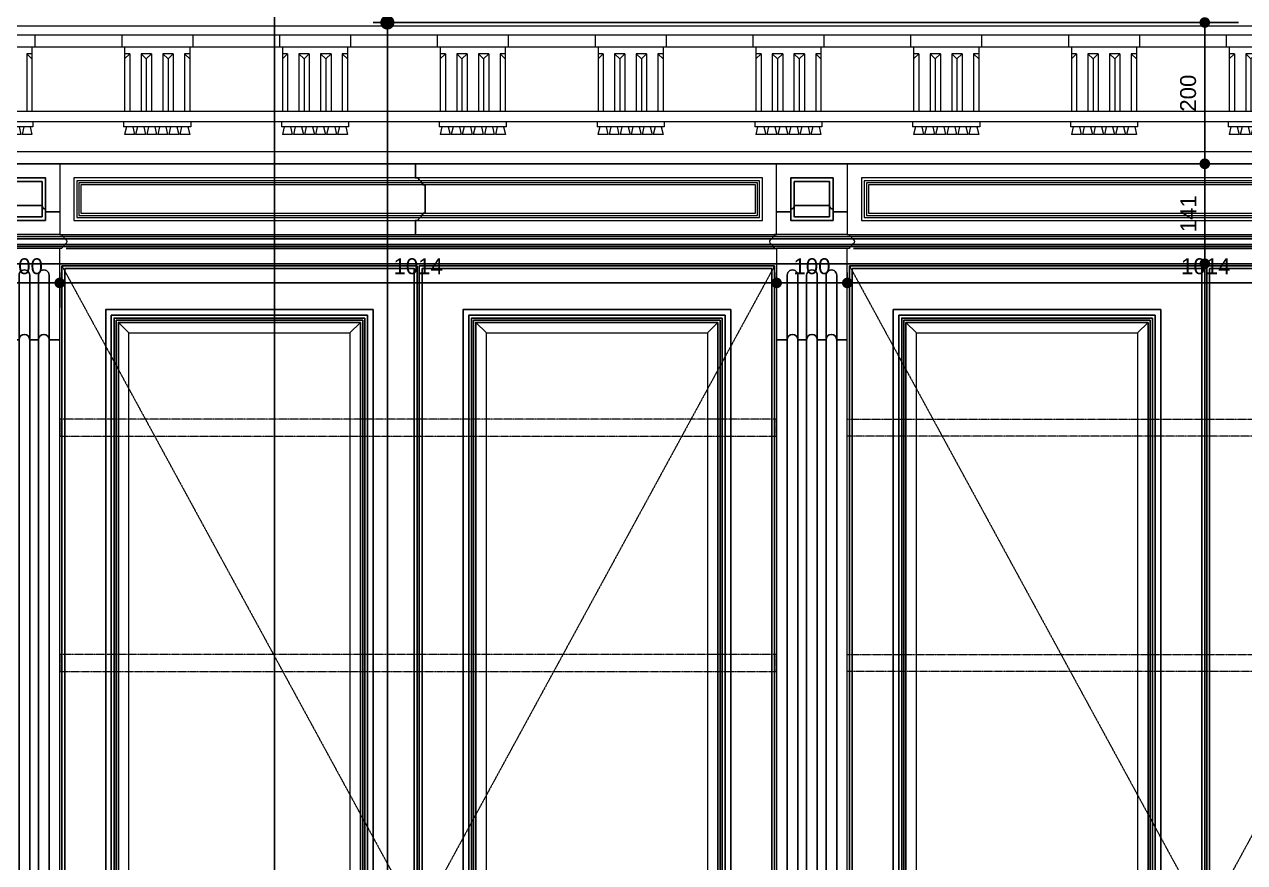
# Model space of a CAD drawing. Header units: inches. Extents: x 274057 to 444617, y 485849 to 635630.
# Drawn here: x 345899 to 347626, y 518310 to 519497 of the extents above; entities that cross this region are included whole.
import ezdxf

# ---------------------------------------------------------------- set-up
doc = ezdxf.new("R2010")
doc.units = ezdxf.units.IN
doc.header["$MEASUREMENT"] = 0
doc.linetypes.add('HIDDEN', pattern=[0.375, 0.25, -0.125])
for name, color, linetype in [('CQ Grg Gypsum', 41, 'Continuous'), ('CQ PANEL DIMENSION', 1, 'Continuous'), ('WOOD', 23, 'Continuous'), ('WOOD 01', 34, 'Continuous'), ('WOOD 02', 32, 'Continuous'), ('Wood SECT', 1, 'Continuous')]:
    doc.layers.add(name, color=color, linetype=linetype)
for name, color, linetype, lineweight in [('CQ gypsum 2', 42, 'Continuous', 0), ('Glass', 4, 'Continuous', 0), ('WOOD-HID', 8, 'HIDDEN', 18)]:
    doc.layers.add(name, color=color, linetype=linetype, lineweight=lineweight)
doc.styles.get("Standard").update_dxf_attribs({"font": 'arial.ttf'})
doc.dimstyles.new('chester 15', dxfattribs={"dimscale": 0.15, "dimtxt": 150, "dimasz": 100, "dimexe": 100, "dimexo": 0, "dimgap": 80, "dimtad": 1, "dimdec": 0, "dimzin": 0, "dimdsep": 46, "dimtxsty": 'Standard', "dimblk": 'DOT', "dimcen": 100, "dimclrd": 1, "dimclre": 1, "dimclrt": 3, "dimadec": 0, "dimazin": 0, "dimtfac": 1, "dimtdec": 0, "dimtofl": 0, "dimtmove": 0, "dimatfit": 3, "dimfxl": 1, "dimtolj": 1, "dimtzin": 0, "dimlwd": -1, "dimarcsym": 0})
doc.dimstyles.new('CQ 20', dxfattribs={"dimscale": 0.2, "dimtxt": 150, "dimasz": 100, "dimexe": 100, "dimexo": 20, "dimgap": 80, "dimtad": 1, "dimdec": 0, "dimzin": 0, "dimdsep": 46, "dimtxsty": 'Standard', "dimblk": 'DOT', "dimcen": 100, "dimclrd": 1, "dimclre": 1, "dimclrt": 3, "dimadec": 0, "dimazin": 0, "dimtfac": 1, "dimtdec": 0, "dimtofl": 0, "dimtmove": 0, "dimatfit": 3, "dimfxl": 1, "dimtolj": 1, "dimtzin": 0, "dimlwd": -1, "dimarcsym": 0})

# ---------------------------------------------------------------- blocks, each defined once
blk = doc.blocks.new('A$C11B46C9D')
at = {"layer": 'CQ gypsum 2', "lineweight": 0}
for p, q in [((-0.0001620324910618365, 194.6588426323142), (223.2751500969171, 194.6588426323142)), ((-0.0001620324910618365, 182.0479222272988), (223.2751500969171, 182.0479222272988)), ((61.40054880309617, 182.0479222272988), (61.40054880309617, 165.2333616929245)), ((161.8744392613298, 182.0479222272988), (223.2751500969753, 182.0479222272988)), ((161.8744392613298, 182.0479222272988), (161.8744392613298, 165.2333616928663)), ((-0.0001620324910618365, 165.2333616928663), (223.2751500969171, 165.2333616928663)), ((65.58696090563899, 165.2333616929245), (65.58696090563899, 74.14751840918325)), ((65.58696090563899, 155.4248680452001), (72.95504620618885, 155.4248680452001)), ((65.58696090563899, 148.4475145412725), (72.95504620618885, 155.4248680452001)), ((72.95504620618885, 155.4248680452001), (72.95504620618885, 74.14751840918325)), ((88.91923102218425, 155.4248680452001), (88.91923102218425, 74.14751840918325)), ((88.91923102218425, 155.4248680452001), (96.28731632273411, 148.4475145412725)), ((88.91923102218425, 155.4248680452001), (103.655401623284, 155.4248680452001)), ((96.28731632273411, 148.4475145412725), (103.655401623284, 155.4248680452001)), ((103.655401623284, 155.4248680452001), (103.655401623284, 74.14751840918325)), ((119.6195864402107, 155.4248680452001), (119.6195864402107, 74.14751840918325)), ((119.6195864402107, 155.4248680452001), (134.3557570413104, 155.4248680452001)), ((119.6195864402107, 155.4248680452001), (126.9876717407606, 148.4475145412725)), ((126.9876717407606, 148.4475145412725), (134.3557570413104, 155.4248680452001)), ((134.3557570413104, 155.4248680452001), (134.3557570413104, 74.14751840918325)), ((150.3199418582371, 155.4248680452001), (150.3199418582371, 74.14751840918325)), ((150.3199418582371, 155.4248680452001), (157.688027158787, 148.4475145412725)), ((150.3199418582371, 155.4248680452001), (157.688027158787, 155.4248680452001)), ((157.6880271588452, 165.2333616929245), (157.688027158787, 74.14751840918325)), ((161.8744392613298, 165.2333616928663), (223.2751500969753, 165.2333616928663)), ((96.28731632273411, 148.4475145412725), (96.28731632273411, 74.14751840918325)), ((126.9876717407606, 148.4475145412725), (126.9876717408188, 74.14751840918325)), ((-0.0001620324910618365, 74.14751840912504), (223.2751500969171, 74.14751840912504)), ((-0.0001620324910618365, 59.35070513532264), (223.2751500969171, 59.35070513532264)), ((64.19149020448094, 59.35070513532264), (64.19149020448094, 52.42917045735521)), ((64.19149020448094, 52.42917045735521), (159.0834978590137, 52.42917045735521)), ((68.09880816604709, 52.42917045735521), (65.53114207688486, 41.26540485181613)), ((77.02982065215474, 52.42917045735521), (79.59748674131697, 41.26540485181613)), ((83.72808001603698, 52.42917045735521), (81.16041392687475, 41.26540485181613)), ((92.65909250028199, 52.42917045735521), (95.22675859037554, 41.26540485181613)), ((99.35735186509555, 52.42917045735521), (96.78968577593332, 41.26540485181613)), ((108.2883643493406, 52.42917045735521), (110.8560304385028, 41.26540485181613)), ((114.9866237132228, 52.42917045735521), (112.4189576240606, 41.26540485181613)), ((123.9176361983991, 52.42917045735521), (126.4853022884927, 41.26540485181613)), ((130.6158955622814, 52.42917045735521), (128.0482294731191, 41.26540485181613)), ((139.546908048389, 52.42917045735521), (142.1145741375512, 41.26540485181613)), ((146.2451674113399, 52.42917045735521), (143.6775013221777, 41.26540485181613)), ((155.1761798974476, 52.42917045735521), (157.7438459866098, 41.26540485181613)), ((159.0834978590137, 59.35070513532264), (159.0834978590137, 52.42917045735521)), ((65.53114207688486, 41.26540485181613), (79.59748674131697, 41.26540485181613)), ((81.16041392687475, 41.26540485181613), (95.22675859037554, 41.26540485181613)), ((96.78968577593332, 41.26540485181613), (110.8560304385028, 41.26540485181613)), ((112.4189576240606, 41.26540485181613), (126.4853022884927, 41.26540485181613)), ((128.0482294731191, 41.26540485181613), (142.1145741375512, 41.26540485181613)), ((143.6775013221777, 41.26540485181613), (157.7438459866098, 41.26540485181613)), ((-0.0001620324910618365, 16.74554898560746), (223.2751500969171, 16.74554898560746)), ((-0.0001620324328541756, -9.942281758412719e-05), (223.2751500969753, -9.942281758412719e-05))]:
    blk.add_line(p, q, dxfattribs=at)
at = {"layer": 'CQ gypsum 2', "lineweight": 0, "ltscale": 100}
for p, q in [((61.40054880309617, 182.0479222272988), (161.8744392613298, 182.0479222272988)), ((-0.0001620324910618365, 165.2333616928663), (61.40054880309617, 165.2333616928663))]:
    blk.add_line(p, q, dxfattribs=at)
blk = doc.blocks.new('cornice002.A')
at = {"layer": 'CQ Grg Gypsum', "xscale": -1, "rotation": 359.9999999999987}
for p in [(350539.5269380345, 523348.9190911356, -8.981819008733589e-08), (350762.8022501639, 523348.9190911357, -8.981819008733589e-08), (350986.0775622933, 523348.9190911356, -8.981819008733594e-08), (351209.3528744228, 523348.9190911356, -8.9818190087336e-08), (351432.6281865521, 523348.9190911357, -8.9818190087336e-08), (351655.9034986816, 523348.9190911358, -8.9818190087336e-08), (351879.178810811, 523348.9190911357, -8.9818190087336e-08), (352102.4541229404, 523348.9190911357, -8.9818190087336e-08), (352325.7294350698, 523348.9190911356, -8.9818190087336e-08)]:
    blk.add_blockref('A$C11B46C9D', p, dxfattribs=at)
blk = doc.blocks.new('_Dot')
at = {"color": 0, "linetype": 'ByBlock', "lineweight": -2}
blk.add_line((-0.5, 0), (-1, 0), dxfattribs=at)
at = {"color": 0, "linetype": 'ByBlock', "const_width": 0.5}
blk.add_lwpolyline([(-0.25, 0, 1), (0.25, 0, 1)], format="xyb", close=True, dxfattribs=at)
blk = doc.blocks.new('*D282')
at = {"layer": 'CQ PANEL DIMENSION', "color": 1, "lineweight": -2, "transparency": 16777216}
for p, q in [((347613.291099291, 519499.2839337786), (346392.8497915849, 519499.2839337786)), ((346674.3535546979, 516399.2839683149), (346392.8497915849, 516399.2839683149))]:
    blk.add_line(p, q, dxfattribs=at)
at = {"layer": 'CQ PANEL DIMENSION', "color": 1, "transparency": 16777216}
blk.add_line((346412.8497915849, 519479.2839337786), (346412.8497915849, 516419.2839683149), dxfattribs=at)
at = {"layer": 'Defpoints', "color": 0, "transparency": 16777216}
for p in [(347617.291099291, 519499.2839337786, -1.201643152447252e-07), (346412.8497915849, 516399.2839683149), (346678.3535546979, 516399.2839683149, 0.0001389208850455272)]:
    blk.add_point(p, dxfattribs=at)
at = {"layer": 'CQ PANEL DIMENSION', "color": 1, "transparency": 16777216, "xscale": 20, "yscale": 20, "zscale": 20}
for p, rotation in [((346412.8497915849, 519499.2839337786), 90), ((346412.8497915849, 516399.2839683149), 270)]:
    blk.add_blockref('_Dot', p, dxfattribs=dict(at, rotation=rotation))
at = {"layer": 'CQ PANEL DIMENSION', "color": 3, "transparency": 16777216, "insert": (346381.5223700298, 517949.2839510466), "char_height": 30, "attachment_point": 5, "rotation": 90}
blk.add_mtext('\\A1;3100', dxfattribs=at)
blk = doc.blocks.new('*D283')
at = {"layer": 'CQ PANEL DIMENSION', "color": 1, "lineweight": -2, "transparency": 16777216}
for p, q in [((346321.8977609777, 519909.2839683276), (346232.9391112331, 519909.2839683276)), ((346321.897760978, 516399.2839683148), (346232.9391112331, 516399.2839683148))]:
    blk.add_line(p, q, dxfattribs=at)
at = {"layer": 'CQ PANEL DIMENSION', "color": 1, "transparency": 16777216}
blk.add_line((346252.9391112331, 519889.2839683276), (346252.9391112331, 516419.2839683148), dxfattribs=at)
at = {"layer": 'Defpoints', "color": 0, "transparency": 16777216}
for p in [(346325.8977609777, 519909.2839683276, 0.001451770151264218), (346252.9391112331, 516399.2839683148), (346325.897760978, 516399.2839683148, -3.133333870597443e-05)]:
    blk.add_point(p, dxfattribs=at)
at = {"layer": 'CQ PANEL DIMENSION', "color": 1, "transparency": 16777216, "xscale": 20, "yscale": 20, "zscale": 20}
for p, rotation in [((346252.9391112331, 519909.2839683276), 90), ((346252.9391112331, 516399.2839683148), 270)]:
    blk.add_blockref('_Dot', p, dxfattribs=dict(at, rotation=rotation))
at = {"layer": 'CQ PANEL DIMENSION', "color": 3, "transparency": 16777216, "insert": (346221.611689678, 518154.283968321), "char_height": 30, "attachment_point": 5, "rotation": 90}
blk.add_mtext('\\A1;3510', dxfattribs=at)
blk = doc.blocks.new('*D390')
at = {"layer": 'CQ PANEL DIMENSION', "color": 1, "lineweight": -2, "transparency": 16777216}
for p, q in [((347617.2910992912, 519499.2839337511), (347554.4559606337, 519499.2839337511)), ((347617.2910992912, 519299.2843366177), (347554.4559606337, 519299.2843366177))]:
    blk.add_line(p, q, dxfattribs=at)
at = {"layer": 'CQ PANEL DIMENSION', "color": 1, "transparency": 16777216}
blk.add_line((347569.4559606337, 519484.2839337511), (347569.4559606337, 519314.2843366177), dxfattribs=at)
at = {"layer": 'Defpoints', "color": 0, "transparency": 16777216}
for p in [(347617.2910992912, 519499.2839337511, -1.201643152447252e-07), (347569.4559606337, 519299.2843366177), (347617.2910992912, 519299.2843366177, -1.283666717956378e-07)]:
    blk.add_point(p, dxfattribs=at)
at = {"layer": 'CQ PANEL DIMENSION', "color": 1, "transparency": 16777216, "xscale": 15, "yscale": 15, "zscale": 15}
for p, rotation in [((347569.4559606337, 519499.2839337511), 90), ((347569.4559606337, 519299.2843366177), 270)]:
    blk.add_blockref('_Dot', p, dxfattribs=dict(at, rotation=rotation))
at = {"layer": 'CQ PANEL DIMENSION', "color": 3, "transparency": 16777216, "insert": (347545.9680684101, 519399.2841351843), "char_height": 22.5, "attachment_point": 5, "rotation": 90}
blk.add_mtext('\\A1;200', dxfattribs=at)
blk = doc.blocks.new('pilaster wardrobe')
at = {"layer": 'WOOD 01', "lineweight": 0, "ltscale": 500, "elevation": 3.731425911869324e-08}
blk.add_lwpolyline([(3349.080012781526, -6047.522935493394), (3449.080012781526, -6047.522935493394), (3449.080012781526, -5947.522935493394), (3349.080012781526, -5947.522935493394)], close=True, dxfattribs=at)
at = {"layer": 'WOOD 01', "lineweight": 0, "ltscale": 500, "elevation": 5.621709576336568e-07}
for points in [[(3349.080012781467, -6047.522935493394), (3346.080012781467, -6047.522935493394, -0.4142135623730951), (3343.080012781467, -6050.522935493394), (3343.080012781467, -6053.522935493394, 1), (3343.080012781467, -6061.522935493394), (3343.080012781467, -6064.522935493394, -0.4142135623730951), (3346.080012781467, -6067.522935493394), (3349.080012781467, -6067.522935493394)], [(3449.080012781584, -6047.522935493394), (3452.080012781584, -6047.522935493394, 0.4142135623730951), (3455.080012781584, -6050.522935493394), (3455.080012781584, -6053.522935493394, -1), (3455.080012781584, -6061.522935493394), (3455.080012781584, -6064.522935493394, 0.4142135623730951), (3452.080012781584, -6067.522935493394), (3449.080012781584, -6067.522935493394)]]:
    blk.add_lwpolyline(points, format="xyb", dxfattribs=at)
at = {"layer": 'WOOD 01', "lineweight": 0, "ltscale": 500, "elevation": 3.731425911869324e-08}
blk.add_lwpolyline([(3349.081916897136, -7847.522903539164), (3349.080012781584, -6067.522935493394), (3449.080012781584, -6067.522935493394), (3449.081916897136, -7847.522903539164), (3349.081916897136, -7847.522903539164)], dxfattribs=at)
at = {"layer": 'WOOD 02', "color": 8, "ltscale": 100}
for p, q in [((3343.080012781584, -6050.522935493394, 5.621709576336568e-07), (3455.080012781584, -6050.522935493394, 5.621709576336568e-07)), ((3343.080012781584, -6053.522935493394, 5.621709576336568e-07), (3455.080012781584, -6053.522935493394, 5.621709576336568e-07)), ((3343.080012781584, -6061.522935493394, 5.621709576336568e-07), (3455.080012781584, -6061.522935493394, 5.621709576336568e-07)), ((3343.080012781584, -6064.522935493394, 5.621709576336568e-07), (3455.080012781584, -6064.522935493394, 5.621709576336568e-07))]:
    blk.add_line(p, q, dxfattribs=at)
at = {"layer": 'WOOD 02', "color": 8, "ltscale": 100, "elevation": 3.731425911869324e-08}
for points in [[(3369.080012781526, -6027.522935493394), (3429.080012781526, -6027.522935493394), (3429.080012781526, -5967.522935493394), (3369.080012781526, -5967.522935493394)], [(3374.080012781526, -6022.522935493394), (3424.080012781526, -6022.522935493394), (3424.080012781526, -5972.522935493394), (3374.080012781526, -5972.522935493394)]]:
    blk.add_lwpolyline(points, close=True, dxfattribs=at)
for points in [[(3364.08051467276, -6105.022935709138), (3364.080037506857, -7820.022903539142, 0.9999999999999999), (3379.080037506886, -7820.022903539157), (3379.079560340983, -6105.022935709138, 1.000000028769451)], [(3391.580514672789, -6105.022935709138), (3391.580037506886, -7820.022903539142, 0.9999999999999999), (3406.580037506915, -7820.022903539157), (3406.579560341012, -6105.022935709138, 1.000000028769451)], [(3419.080514672847, -6105.022935709174), (3419.080037506944, -7820.022903539179, 0.9999999999999999), (3434.080037506973, -7820.022903539193), (3434.079560341071, -6105.022935709174, 1.000000028769451)]]:
    blk.add_lwpolyline(points, format="xyb", close=True, dxfattribs=at)
at = {"layer": 'Wood SECT', "elevation": 3.731425911869324e-08}
for points in [[(3449.080012781526, -6015.559531667357), (3429.080012781526, -6015.559531667357), (3429.080012781526, -6011.559531667357, -0.414213562373095), (3424.080012781526, -6006.559531667357), (3399.080012781526, -6006.559531667357), (3374.080012781526, -6006.559531667357, -0.414213562373095), (3369.080012781526, -6011.559531667357), (3369.080012781526, -6015.559531667357), (3349.080012781526, -6015.559531667357)], [(3349.081832476621, -6196.361488754384), (3364.081916894109, -6196.361488754384, -1), (3379.081916894138, -6196.361488754384), (3391.581916894138, -6196.361488754384, -1), (3406.581916894167, -6196.361488754384), (3419.081916894196, -6196.361488754384, -1), (3434.081916894225, -6196.361488754384), (3449.081832476621, -6196.361488754384)]]:
    blk.add_lwpolyline(points, format="xyb", dxfattribs=at)
blk = doc.blocks.new('FF-15 Cabinet elev A Rev')
for p, q in [((330160.5579828129, 510902.7440447184, 0.005557954751523937), (334443.9855032373, 510902.7425364703, 0.02950532544229402)), ((336218.0544687112, 510902.7440447184, 0.005557954751523937), (334089.3053997143, 510902.7425364703, 0.02950532544229402))]:
    blk.add_line(p, q)
at = {"layer": 'Glass'}
for p, q in [((334187.3056142398, 510804.7426021771, 0.01753164009660914), (334172.3056142398, 510819.7426021771, 0.01753164009660914)), ((334499.9943904019, 510804.7426021771, 0.01753164009660914), (334514.9943904019, 510819.7426021771, 0.01753164009660914)), ((334692.9930976619, 510804.7426021771, 0.01753164009660914), (334677.9930976619, 510819.7426021771, 0.01753164009660914)), ((335005.681873824, 510804.7426021771, 0.01753164009660914), (335020.681873824, 510819.7426021771, 0.01753164009660914)), ((335301.6779946016, 510804.7426021771, 0.01753164009660914), (335286.6779946016, 510819.7426021771, 0.01753164009660914)), ((335614.3667707636, 510804.7426021771, 0.01753164009660914), (335629.3667707636, 510819.7426021771, 0.01753164009660914))]:
    blk.add_line(p, q, dxfattribs=at)
at = {"layer": 'Glass', "elevation": 0.01753164009660914}
for points in [[(334187.3056142398, 510804.7426021771), (334499.9943904019, 510804.7426021771), (334499.9943904019, 509142.0992369155), (334187.3056142398, 509142.0992369155)], [(334692.9930976619, 510804.7426021771), (335005.681873824, 510804.7426021771), (335005.681873824, 509142.0992369155), (334692.9930976619, 509142.0992369155)], [(335301.6779946016, 510804.7426021771), (335614.3667707636, 510804.7426021771), (335614.3667707636, 509142.0992369155), (335301.6779946016, 509142.0992369155)]]:
    blk.add_lwpolyline(points, close=True, dxfattribs=at)
at = {"layer": 'WOOD', "color": 8}
for p, q in [((335097.6826349933, 510941.0715830047, 0.01753216494584068), (334095.3049765389, 510941.0715830047, 0.01753216494584068)), ((335097.6826349933, 510938.0716256849, 0.01753216494584068), (334095.3049765389, 510938.0716256849, 0.01753216494584068)), ((336212.0587000582, 510941.0715830047, 0.01753216494584068), (335209.6810416037, 510941.0715830047, 0.01753216494584068)), ((336212.0587000582, 510938.0716256849, 0.01753216494584068), (335209.6810416037, 510938.0716256849, 0.01753216494584068)), ((335097.6826349933, 510930.0717394983, 0.01753216494584068), (334095.3049765389, 510930.0717394983, 0.01753216494584068)), ((335097.6826349933, 510927.0717821785, 0.01753216494584068), (334095.3049765389, 510927.0717821785, 0.01753216494584068)), ((336212.0587000582, 510930.0717394983, 0.01753216494584068), (335209.6810416037, 510930.0717394983, 0.01753216494584068)), ((336212.0587000582, 510927.0717821785, 0.01753216494584068), (335209.6810416037, 510927.0717821785, 0.01753216494584068))]:
    blk.add_line(p, q, dxfattribs=at)
at = {"layer": 'WOOD', "color": 8, "lineweight": 0, "elevation": 0.1123269526167327}
for points in [[(335079.6826065399, 511020.2380232967), (334113.3050049923, 511020.2431173788), (334113.3050049923, 510968.0740304596), (335079.68260654, 510968.0689363778)], [(335076.6826492199, 511017.2380817904), (334116.3049623122, 511017.243144245), (334116.3049623123, 510971.0739719658), (335076.6826492201, 510971.0689095116)], [(336194.0586716047, 511020.2380232967), (335227.6810700572, 511020.2431173788), (335227.6810700572, 510968.0740304596), (336194.0586716049, 510968.0689363778)], [(336191.0587142848, 511017.2380817904), (335230.6810273771, 511017.243144245), (335230.6810273771, 510971.0739719658), (336191.058714285, 510971.0689095116)]]:
    blk.add_lwpolyline(points, close=True, dxfattribs=at)
at = {"layer": 'WOOD 01'}
for p, q in [((335100.6825923132, 510924.0718248585, 0.01753216494584068), (334098.3049338587, 510924.0718248585, 0.01753216494584068)), ((336215.0586573781, 510924.0718248585, 0.01753216494584068), (335212.6809989236, 510924.0718248585, 0.01753216494584068))]:
    blk.add_line(p, q, dxfattribs=at)
at = {"layer": 'WOOD 01', "lineweight": 0, "elevation": 0.1123269526167327}
for points in [[(335103.6825496331, 511044.2378398791), (334089.305061899, 511044.2431869837), (334089.3050618991, 510944.0742138773), (335103.6825496334, 510944.0688667728)], [(336218.058614698, 511044.2378398791), (335203.6811269639, 511044.2431869837), (335203.6811269639, 510944.0742138773), (336218.0586146982, 510944.0688667728)], [(335083.6825496331, 511024.2379453051), (334109.305061899, 511024.2430815571), (334109.3050618991, 510964.0741084513), (335083.6825496333, 510964.0689721995)], [(336198.058614698, 511024.2379453051), (335223.6811269639, 511024.2430815571), (335223.6811269639, 510964.0741084513), (336198.0586146982, 510964.0689721995)], [(335073.6827287991, 511014.238177183), (334119.3048827331, 511014.2432080106), (334119.3048827332, 510974.0738765732), (335073.6827287992, 510974.068845746)], [(336188.058793864, 511014.238177183), (335233.680947798, 511014.2432080106), (335233.680947798, 510974.0738765732), (336188.0587938641, 510974.068845746)]]:
    blk.add_lwpolyline(points, close=True, dxfattribs=at)
at = {"layer": 'WOOD 01', "elevation": 0.01753164009660914}
for points in [[(334092.3049612464, 510899.7432551705), (334594.9950433952, 510899.7432551705), (334594.9950433952, 509047.098583922), (334092.3049612464, 509047.098583922)], [(334096.3049612464, 510895.7432551705), (334590.9950433952, 510895.7432551705), (334590.9950433952, 509051.098583922), (334096.3049612464, 509051.098583922)], [(335100.6825268174, 510899.7432551705), (334597.9924446685, 510899.7432551705), (334597.9924446685, 509047.098583922), (335100.6825268174, 509047.098583922)], [(335096.6825268174, 510895.7432551705), (334601.9924446685, 510895.7432551705), (334601.9924446685, 509051.098583922), (335096.6825268174, 509051.098583922)], [(335206.6773416082, 510899.7432551705), (335709.367423757, 510899.7432551705), (335709.367423757, 509047.098583922), (335206.6773416082, 509047.098583922)], [(335210.6773416082, 510895.7432551705), (335705.367423757, 510895.7432551705), (335705.367423757, 509051.098583922), (335210.6773416082, 509051.098583922)], [(334532.9948514213, 510837.7430631967), (334154.3051532204, 510837.7430631967), (334154.3051532204, 509109.0987758959), (334532.9948514213, 509109.0987758959)], [(335038.6823348434, 510837.7430631967), (334659.9926366425, 510837.7430631967), (334659.9926366425, 509109.0987758959), (335038.6823348434, 509109.0987758959)], [(335647.3672317831, 510837.7430631967), (335268.6775335821, 510837.7430631967), (335268.6775335821, 509109.0987758959), (335647.3672317831, 509109.0987758959)], [(334524.9948843236, 510829.7430960989), (334162.3051203181, 510829.7430960989), (334162.3051203181, 509117.0987429937), (334524.9948843236, 509117.0987429937)], [(334520.9944641679, 510825.7426759432), (334166.3055404738, 510825.7426759432), (334166.3055404738, 509121.0991631494), (334520.9944641679, 509121.0991631494)], [(334517.9943477556, 510822.7425595308), (334169.3056568861, 510822.7425595308), (334169.3056568861, 509124.0992795618), (334517.9943477556, 509124.0992795618)], [(334514.9943904019, 510819.7426021771), (334172.3056142398, 510819.7426021771), (334172.3056142398, 509127.0992369155), (334514.9943904019, 509127.0992369155)], [(335030.6823677457, 510829.7430960989), (334667.9926037402, 510829.7430960989), (334667.9926037402, 509117.0987429937), (335030.6823677457, 509117.0987429937)], [(335026.68194759, 510825.7426759432), (334671.9930238959, 510825.7426759432), (334671.9930238959, 509121.0991631494), (335026.68194759, 509121.0991631494)], [(335023.6818311777, 510822.7425595308), (334674.9931403082, 510822.7425595308), (334674.9931403082, 509124.0992795618), (335023.6818311777, 509124.0992795618)], [(335020.681873824, 510819.7426021771), (334677.9930976619, 510819.7426021771), (334677.9930976619, 509127.0992369155), (335020.681873824, 509127.0992369155)], [(335639.3672646854, 510829.7430960989), (335276.6775006799, 510829.7430960989), (335276.6775006799, 509117.0987429937), (335639.3672646854, 509117.0987429937)], [(335635.3668445297, 510825.7426759432), (335280.6779208356, 510825.7426759432), (335280.6779208356, 509121.0991631494), (335635.3668445297, 509121.0991631494)], [(335632.3667281173, 510822.7425595308), (335283.6780372479, 510822.7425595308), (335283.6780372479, 509124.0992795618), (335632.3667281173, 509124.0992795618)], [(335629.3667707636, 510819.7426021771), (335286.6779946016, 510819.7426021771), (335286.6779946016, 509127.0992369155), (335629.3667707636, 509127.0992369155)]]:
    blk.add_lwpolyline(points, close=True, dxfattribs=at)
for points in [[(336215.0549071791, 510867.7911435732), (336215.0549071791, 510899.7432551705), (335712.3648250303, 510899.7432551705), (335712.3648250303, 509047.098583922), (336215.0549071791, 509047.098583922), (336215.0549071791, 510848.0988844571)], [(336211.0549071791, 510867.7911435732), (336211.0549071791, 510895.7432551705), (335716.3648250303, 510895.7432551705), (335716.3648250303, 509051.098583922), (336211.0549071791, 509051.098583922), (336211.0549071791, 510849.413216043)]]:
    blk.add_lwpolyline(points, dxfattribs=at)
at = {"layer": 'Wood SECT', "elevation": 0.1123269526167327}
for points in [[(334592.4939111925, 511044.2405345162), (334592.4938057661, 511024.240513431), (334596.493805766, 511024.2405134313, 0.4142135623858818), (334600.4937488592, 511020.240570338), (334600.4937488592, 511017.2406130182, -0.4142135623617291), (334603.4937061791, 511014.2406556982), (334606.493663499, 511014.2406556982), (334606.493663499, 510994.1559418979)], [(334592.4939111925, 510944.0717355377), (334592.4938057661, 510964.0717566229), (334596.493805766, 510964.0717566226, -0.4142135623858818), (334600.4937488592, 510968.0716997159), (334600.4937488592, 510971.0716570357, 0.4142135623617291), (334603.4937061791, 510974.0716143557), (334606.493663499, 510974.0716143557), (334606.493663499, 510994.1559418979)]]:
    blk.add_lwpolyline(points, format="xyb", dxfattribs=at)
at = {"layer": 'WOOD-HID', "lineweight": 0}
for p, q in [((335100.6825268174, 510899.7432551705, 0.01753164009660914), (334092.3049612464, 509047.098583922, 0.01753164009660914)), ((334092.3051826195, 510899.7432551705, 0.01753164009660914), (335100.6827481905, 509047.098583922, 0.01753164009660914)), ((336215.0548941231, 510899.7432779314, 0.01753164009660914), (335206.6773285521, 509047.0986066828, 0.01753164009660914)), ((335206.6775499253, 510899.7432779314, 0.01753164009660914), (336215.0551154963, 509047.0986066828, 0.01753164009660914))]:
    blk.add_line(p, q, dxfattribs=at)
for points, elevation in [([(335103.6823808131, 510682.822354465), (334089.3048930827, 510682.8223860362), (334089.3048930827, 510658.8213584594), (335103.6823808131, 510658.8213268883)], 0.03354091933931831), ([(335203.6774876125, 510682.822354465), (336218.0549753428, 510682.8223860362), (336218.0549753428, 510658.8213584594), (335203.6774876125, 510658.8213268883)], 0.03354091933931831), ([(335103.6805448134, 510349.4791521092), (334089.303057083, 510349.4791836804), (334089.303057083, 510325.4781561036), (335103.6805448134, 510325.4781245325)], 0.08644125464960602), ([(335203.6793236121, 510349.4791521092), (336218.0568113425, 510349.4791836804), (336218.0568113425, 510325.4781561036), (335203.6793236121, 510325.4781245325)], 0.08644125464960602)]:
    blk.add_lwpolyline(points, close=True, dxfattribs=dict(at, elevation=elevation))
at = {"layer": 'WOOD', "color": 0, "xscale": -0.9999857733061659, "yscale": 0.9999857733061659, "zscale": 0.9999857733061659}
for p in [(337438.3374283445, 516991.5084395612, 0.01753160278288088), (338552.7134934094, 516991.5084395608, 0.01753160278288088)]:
    blk.add_blockref('pilaster wardrobe', p, dxfattribs=at)
blk = doc.blocks.new('*D881')
at = {"layer": 'CQ Grg Gypsum', "color": 1, "lineweight": -2, "transparency": 16777216}
for p, q in [((347569.4706155728, 519299.4129708584), (347584.4707146885, 519299.4129708584)), ((347569.4707146883, 519157.9161347437), (347584.4707146885, 519157.9161347437))]:
    blk.add_line(p, q, dxfattribs=at)
at = {"layer": 'CQ Grg Gypsum', "color": 1, "transparency": 16777216}
blk.add_line((347569.4707146885, 519284.4129708584), (347569.4707146885, 519172.9161347437), dxfattribs=at)
at = {"layer": 'Defpoints', "color": 0, "transparency": 16777216}
for p in [(347569.4706155728, 519299.4129708584, 0.1094759410550745), (347569.4707146883, 519157.9161347437, 0.008427669493357826), (347569.4707146885, 519157.9161347437)]:
    blk.add_point(p, dxfattribs=at)
at = {"layer": 'CQ Grg Gypsum', "color": 1, "transparency": 16777216, "xscale": 15, "yscale": 15, "zscale": 15}
for p, rotation in [((347569.4707146885, 519299.4129708584), 90), ((347569.4707146885, 519157.9161347437), 270)]:
    blk.add_blockref('_Dot', p, dxfattribs=dict(at, rotation=rotation))
at = {"layer": 'CQ Grg Gypsum', "color": 3, "transparency": 16777216, "insert": (347546.1746710324, 519228.6645528009), "char_height": 22.5, "attachment_point": 5, "rotation": 90}
blk.add_mtext('\\A1;141', dxfattribs=at)
blk = doc.blocks.new('*D882')
at = {"layer": 'CQ Grg Gypsum', "color": 1, "lineweight": -2, "transparency": 16777216}
for p, q in [((347569.4707146883, 519157.9161347437), (347584.4707146888, 519157.9161347437)), ((347570.8112498847, 517299.2710342489), (347554.4707146888, 517299.2710342489))]:
    blk.add_line(p, q, dxfattribs=at)
at = {"layer": 'CQ Grg Gypsum', "color": 1, "transparency": 16777216}
blk.add_line((347569.4707146888, 519142.9161347437), (347569.4707146888, 517314.2710342489), dxfattribs=at)
at = {"layer": 'Defpoints', "color": 0, "transparency": 16777216}
for p in [(347569.4707146883, 519157.9161347437, 0.008427669493335413), (347569.4707146888, 517299.2710342489), (347570.8112498847, 517299.2710342489, 0.01468062853492862)]:
    blk.add_point(p, dxfattribs=at)
at = {"layer": 'CQ Grg Gypsum', "color": 1, "transparency": 16777216, "xscale": 15, "yscale": 15, "zscale": 15}
for p, rotation in [((347569.4707146888, 519157.9161347437), 90), ((347569.4707146888, 517299.2710342489), 270)]:
    blk.add_blockref('_Dot', p, dxfattribs=dict(at, rotation=rotation))
at = {"layer": 'CQ Grg Gypsum', "color": 3, "transparency": 16777216, "insert": (347545.9828224652, 518228.5935844961), "char_height": 22.5, "attachment_point": 5, "rotation": 90}
blk.add_mtext('\\A1;1859', dxfattribs=at)
blk = doc.blocks.new('*D896')
at = {"layer": 'CQ Grg Gypsum', "color": 1, "lineweight": -2, "transparency": 16777216}
for p, q in [((345949.2526913983, 519130.7066495939), (345949.2526913983, 519145.7084018086)), ((346963.6301791313, 519130.705564486), (346963.6301791313, 519145.7084018086))]:
    blk.add_line(p, q, dxfattribs=at)
at = {"layer": 'CQ Grg Gypsum', "color": 1, "transparency": 16777216}
blk.add_line((345964.2526913983, 519130.7084018086), (346948.6301791313, 519130.7084018086), dxfattribs=at)
at = {"layer": 'Defpoints', "color": 0, "transparency": 16777216}
for p in [(345949.2526913983, 519130.7066495939, 0.01468062853495103), (346963.6301791313, 519130.7084018086), (346963.6301791313, 519130.705564486, 0.01468062853495103)]:
    blk.add_point(p, dxfattribs=at)
at = {"layer": 'CQ Grg Gypsum', "color": 1, "transparency": 16777216, "xscale": 15, "yscale": 15, "zscale": 15, "rotation": 180}
blk.add_blockref('_Dot', (345949.2526913983, 519130.7084018086), dxfattribs=at)
at = {"layer": 'CQ Grg Gypsum', "color": 1, "transparency": 16777216, "xscale": 15, "yscale": 15, "zscale": 15}
blk.add_blockref('_Dot', (346963.6301791313, 519130.7084018086), dxfattribs=at)
at = {"layer": 'CQ Grg Gypsum', "color": 3, "transparency": 16777216, "insert": (346456.4414352648, 519154.1962940324), "char_height": 22.5, "attachment_point": 5}
blk.add_mtext('\\A1;1014', dxfattribs=at)
blk = doc.blocks.new('*D897')
at = {"layer": 'CQ Grg Gypsum', "color": 1, "lineweight": -2, "transparency": 16777216}
for p, q in [((346963.6301791313, 519130.705564486), (346963.6301791313, 519145.7084018086)), ((347063.6287564618, 519130.7054575148), (347063.6287564618, 519145.7084018086))]:
    blk.add_line(p, q, dxfattribs=at)
at = {"layer": 'CQ Grg Gypsum', "color": 1, "transparency": 16777216}
blk.add_line((346978.6301791313, 519130.7084018086), (347048.6287564618, 519130.7084018086), dxfattribs=at)
at = {"layer": 'Defpoints', "color": 0, "transparency": 16777216}
for p in [(346963.6301791313, 519130.705564486, 0.01468062853495103), (347063.6287564618, 519130.7084018086), (347063.6287564618, 519130.7054575148, 0.01468062853495103)]:
    blk.add_point(p, dxfattribs=at)
at = {"layer": 'CQ Grg Gypsum', "color": 1, "transparency": 16777216, "xscale": 15, "yscale": 15, "zscale": 15, "rotation": 180}
blk.add_blockref('_Dot', (346963.6301791313, 519130.7084018086), dxfattribs=at)
at = {"layer": 'CQ Grg Gypsum', "color": 1, "transparency": 16777216, "xscale": 15, "yscale": 15, "zscale": 15}
blk.add_blockref('_Dot', (347063.6287564618, 519130.7084018086), dxfattribs=at)
at = {"layer": 'CQ Grg Gypsum', "color": 3, "transparency": 16777216, "insert": (347013.6294677966, 519154.1962940324), "char_height": 22.5, "attachment_point": 5}
blk.add_mtext('\\A1;100', dxfattribs=at)
blk = doc.blocks.new('*D898')
at = {"layer": 'CQ Grg Gypsum', "color": 1, "lineweight": -2, "transparency": 16777216}
for p, q in [((347063.6287564618, 519130.7054575148), (347063.6287564618, 519145.7084018086)), ((348078.0013029246, 519130.7043724122), (348078.0013029246, 519145.7084018086))]:
    blk.add_line(p, q, dxfattribs=at)
at = {"layer": 'CQ Grg Gypsum', "color": 1, "transparency": 16777216}
blk.add_line((347078.6287564618, 519130.7084018086), (348063.0013029246, 519130.7084018086), dxfattribs=at)
at = {"layer": 'Defpoints', "color": 0, "transparency": 16777216}
for p in [(347063.6287564618, 519130.7054575148, 0.01468062853495103), (348078.0013029246, 519130.7084018086), (348078.0013029246, 519130.7043724122, 0.01468062853495103)]:
    blk.add_point(p, dxfattribs=at)
at = {"layer": 'CQ Grg Gypsum', "color": 1, "transparency": 16777216, "xscale": 15, "yscale": 15, "zscale": 15, "rotation": 180}
blk.add_blockref('_Dot', (347063.6287564618, 519130.7084018086), dxfattribs=at)
at = {"layer": 'CQ Grg Gypsum', "color": 1, "transparency": 16777216, "xscale": 15, "yscale": 15, "zscale": 15}
blk.add_blockref('_Dot', (348078.0013029246, 519130.7084018086), dxfattribs=at)
at = {"layer": 'CQ Grg Gypsum', "color": 3, "transparency": 16777216, "insert": (347570.8150296932, 519154.1962940324), "char_height": 22.5, "attachment_point": 5}
blk.add_mtext('\\A1;1014', dxfattribs=at)
blk = doc.blocks.new('*D1002')
at = {"layer": 'CQ Grg Gypsum', "color": 1, "lineweight": -2, "transparency": 16777216}
for p, q in [((345849.2528048919, 519095.9165472138), (345849.2528048919, 519145.7084018086)), ((345949.2526541822, 519095.9164402412), (345949.2526541822, 519145.7084018086))]:
    blk.add_line(p, q, dxfattribs=at)
at = {"layer": 'CQ Grg Gypsum', "color": 1, "transparency": 16777216}
blk.add_line((345864.2528048919, 519130.7084018086), (345934.2526541822, 519130.7084018086), dxfattribs=at)
at = {"layer": 'Defpoints', "color": 0, "transparency": 16777216}
for p in [(345949.2526541822, 519130.7084018086), (345849.2528048919, 519095.9165472138, 0.0176812743378815), (345949.2526541822, 519095.9164402412, 0.03236190287283253)]:
    blk.add_point(p, dxfattribs=at)
at = {"layer": 'CQ Grg Gypsum', "color": 1, "transparency": 16777216, "xscale": 15, "yscale": 15, "zscale": 15, "rotation": 180}
blk.add_blockref('_Dot', (345849.2528048919, 519130.7084018086), dxfattribs=at)
at = {"layer": 'CQ Grg Gypsum', "color": 1, "transparency": 16777216, "xscale": 15, "yscale": 15, "zscale": 15}
blk.add_blockref('_Dot', (345949.2526541822, 519130.7084018086), dxfattribs=at)
at = {"layer": 'CQ Grg Gypsum', "color": 3, "transparency": 16777216, "insert": (345899.2527295371, 519154.1962940324), "char_height": 22.5, "attachment_point": 5}
blk.add_mtext('\\A1;100', dxfattribs=at)

msp = doc.modelspace()

# ---------------------------------------------------------------- linework, layer by layer
at = {"layer": 'CQ Grg Gypsum'}
msp.add_line((341897.7547610544, 519299.2843367348, -1.201643152447252e-07), (348200.7530533101, 519299.2843367348, 0.01769572050534524), dxfattribs=at)

# ---------------------------------------------------------------- block references
for name, p in [('cornice002.A', (-4564.047892986273, -4049.574012443074, -3.854848170878333e-08)), ('FF-15 Cabinet elev A Rev', (11859.94768142141, 8255.172450326616, 0.01483026277622338))]:
    msp.add_blockref(name, p, dxfattribs=at)

# ---------------------------------------------------------------- dimensions: what is measured, and where the dimension line sits
dim = msp.add_linear_dim(base=(347569.4707146885, 519157.9161347437, 0.0176812743378815), p1=(347569.4706155726, 519299.4129708582, 0.127157215392956), p2=(347569.4707146882, 519157.9161347435, 0.02610894383123932), angle=90, dimstyle='chester 15', dxfattribs=at)
dim.commit()
dim.dimension.update_dxf_attribs({"geometry": '*D881', "text_midpoint": (347546.1746710324, 519228.6645528009, 0.0176812743378815)})
dim = msp.add_linear_dim(base=(345949.2526541822, 519130.7084018086), p1=(345849.2528048919, 519095.9165472138, 0.0176812743378815), p2=(345949.2526541822, 519095.9164402412, 0.03236190287283253), dimstyle='chester 15', dxfattribs=at)
dim.commit()
dim.dimension.update_dxf_attribs({"geometry": '*D1002', "text_midpoint": (345899.2527295371, 519154.1962940324)})
for base, p1, p2, picture, middle in [((346963.6301791313, 519130.7084018086, 0.0176812743378815), (345949.2526913983, 519130.7066495939, 0.03236190287283253), (346963.6301791313, 519130.705564486, 0.03236190287283253), '*D896', (346456.4414352648, 519154.1962940324, 0.0176812743378815)), ((347063.6287564618, 519130.7084018086, 0.0176812743378815), (346963.6301791313, 519130.705564486, 0.03236190287283253), (347063.6287564618, 519130.7054575148, 0.03236190287283253), '*D897', (347013.6294677966, 519154.1962940324, 0.0176812743378815)), ((348078.0013029246, 519130.7084018086, 0.0176812743378815), (347063.6287564618, 519130.7054575148, 0.03236190287283253), (348078.0013029246, 519130.7043724122, 0.03236190287283253), '*D898', (347570.8150296932, 519154.1962940324, 0.0176812743378815))]:
    dim = msp.add_linear_dim(base=base, p1=p1, p2=p2, dimstyle='chester 15', override={"dimtmove": 1}, dxfattribs=at)
    dim.commit()
    dim.dimension.update_dxf_attribs({"geometry": picture, "text_midpoint": middle})
dim = msp.add_linear_dim(base=(347569.4707146888, 517299.2710342489, 0.0176812743378815), p1=(347569.4707146882, 519157.9161347435, 0.02610894383121691), p2=(347570.8112498845, 517299.2710342486, 0.03236190287281011), angle=90, dimstyle='chester 15', override={"dimtmove": 1}, dxfattribs=at)
dim.commit()
dim.dimension.update_dxf_attribs({"geometry": '*D882', "text_midpoint": (347545.9828224652, 518228.5935844961, 0.0176812743378815)})
at = {"layer": 'CQ PANEL DIMENSION'}
for base, p1, p2, picture, middle in [((346252.9391112331, 516399.2839683148, 0.0176812743378815), (346325.8977609776, 519909.2839683273, 0.01913304448914572), (346325.8977609779, 516399.2839683145, 0.01764994099917552), '*D283', (346221.611689678, 518154.283968321, 0.0176812743378815)), ((346412.8497915849, 516399.2839683149, 0.0176812743378815), (347617.2910992909, 519499.2839337784, 0.01768115417356625), (346678.3535546978, 516399.2839683146, 0.01782019522292702), '*D282', (346381.5223700298, 517949.2839510466, 0.0176812743378815))]:
    dim = msp.add_linear_dim(base=base, p1=p1, p2=p2, angle=90, dimstyle='CQ 20', override={"dimtmove": 1}, dxfattribs=at)
    dim.commit()
    dim.dimension.update_dxf_attribs({"geometry": picture, "text_midpoint": middle})
dim = msp.add_linear_dim(base=(347569.4559606337, 519299.2843366177, 0.0176812743378815), p1=(347617.2910992911, 519499.2839337508, 0.01768115417356625), p2=(347617.2910992911, 519299.2843366175, 0.0176811459712097), angle=90, dimstyle='chester 15', dxfattribs=at)
dim.commit()
dim.dimension.update_dxf_attribs({"geometry": '*D390', "text_midpoint": (347545.9680684101, 519399.2841351843, 0.0176812743378815)})

doc.saveas('drawing.dxf')
